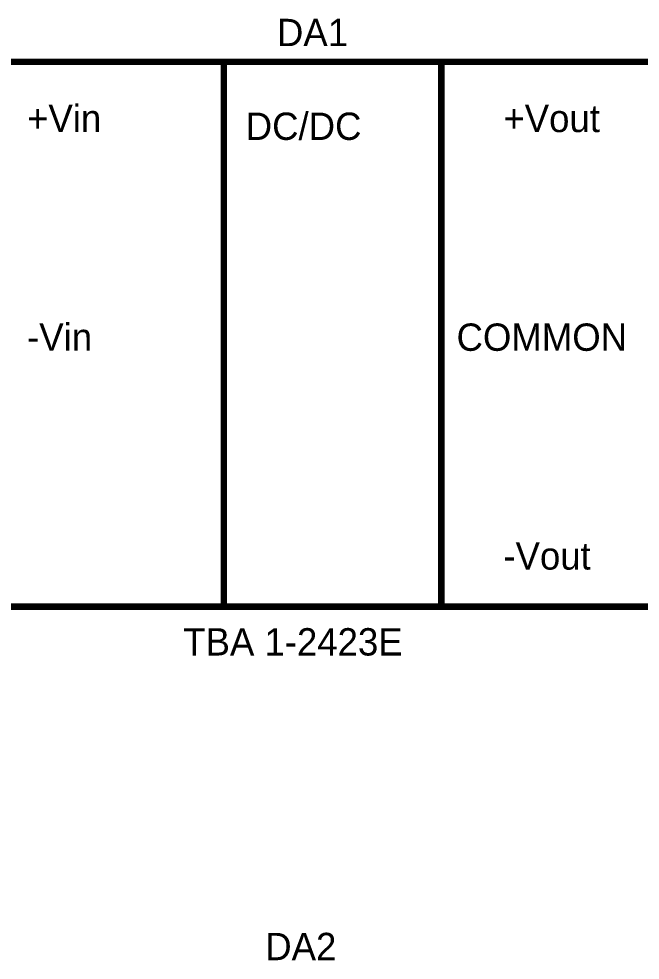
# Model space of a CAD drawing. Header units: inches. Extents: x 0 to 594, y 0 to 420.
# Drawn here: x 495.6 to 524.12, y 163.77 to 206.95 of the extents above; entities that cross this region are included whole.
import ezdxf

# ---------------------------------------------------------------- set-up
doc = ezdxf.new("R2010")
doc.units = ezdxf.units.IN
doc.layers.add('Sheet', color=255, linetype='Continuous')

msp = doc.modelspace()

# ---------------------------------------------------------------- linework, layer by layer
at = {"layer": 'Sheet'}
msp.add_lwpolyline([(495, 204.983, 0.3, 0.3, 0), (525.014, 204.983, 0.3, 0.3, 0), (525.014, 179.987, 0.3, 0.3, 0), (495, 179.987, 0.3, 0.3, 0), (495, 204.983, 0.3, 0.3, 0)], format="xyseb", close=True, dxfattribs=at)
for points in [[(505.012, 204.983, 0.3, 0.3, 0), (505.012, 179.987, 0.3, 0.3, 0)], [(515.002, 204.983, 0.3, 0.3, 0), (515.002, 179.987, 0.3, 0.3, 0)]]:
    msp.add_lwpolyline(points, format="xyseb", dxfattribs=at)

# ---------------------------------------------------------------- texts
for s, height, p in [('DA1', 1.2543, (507.453, 205.7)), ('+Vin', 1.2543, (495.986, 201.758)), ('+Vout', 1.2543, (517.846, 201.758)), ('DC/DC', 1.2543, (506.02, 201.399)), ('-Vin', 1.2543, (495.986, 191.724)), ('COMMON', 1.2543, (515.696, 191.724)), ('-Vout', 1.2543, (517.846, 181.689)), ('TBA 1-2423E', 1.25427, (503.153, 177.747)), ('DA2', 1.2543, (506.916, 163.771))]:
    msp.add_text(s, height=height, dxfattribs=at).set_placement(p)

doc.saveas('drawing.dxf')
